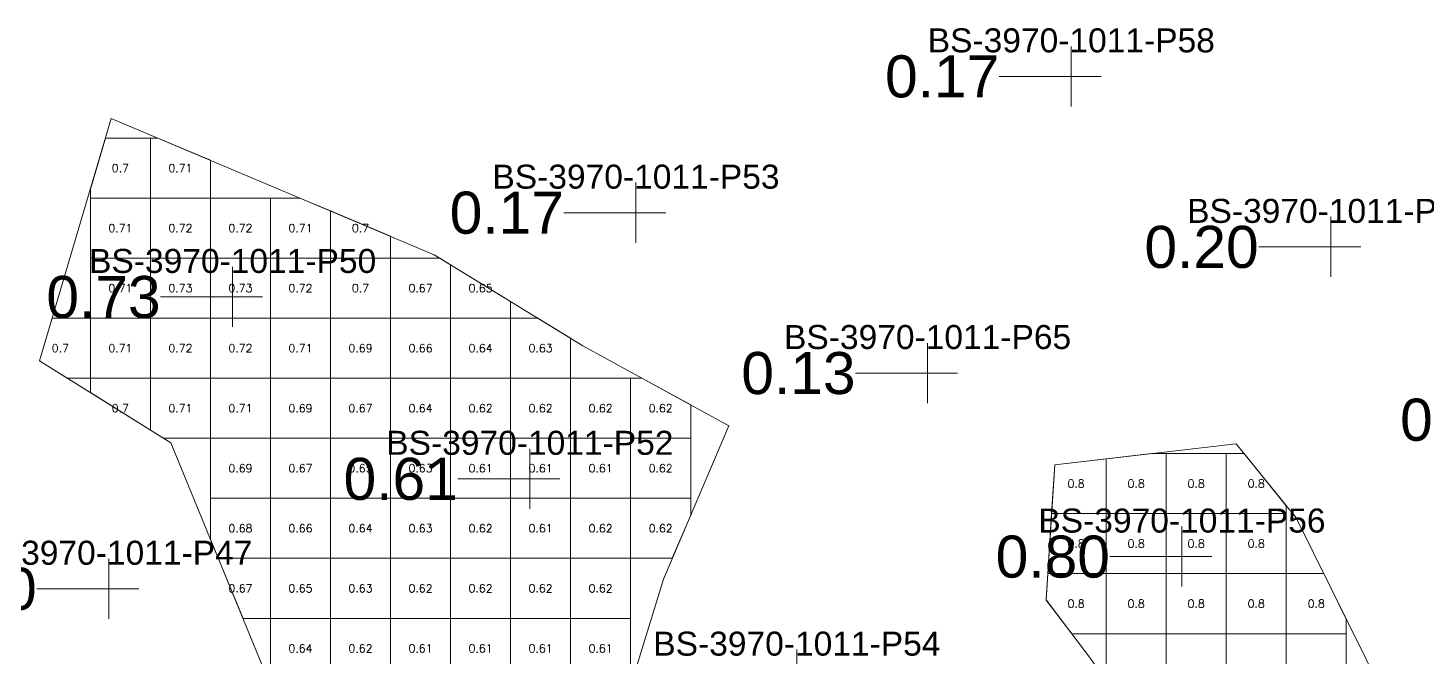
# Model space of a CAD drawing. Header units: inches. Extents: x 469759 to 470079, y 4349683 to 4349873.
# Drawn here: x 469832.68 to 469855.99, y 4349788.48 to 4349798.96 of the extents above; entities that cross this region are included whole.
import ezdxf
from ezdxf.enums import TextEntityAlignment as Align

# ---------------------------------------------------------------- set-up
doc = ezdxf.new("R2010")
doc.units = ezdxf.units.IN
doc.header["$MEASUREMENT"] = 0
for name, color, linetype, lineweight in [('孔口文字', 7, 'Continuous', 0), ('点', 7, 'Continuous', 0), ('爆区方格网', 7, 'Continuous', 0), ('线条', 7, 'Continuous', 0), ('钻孔', 7, 'Continuous', 0)]:
    doc.layers.add(name, color=color, linetype=linetype, lineweight=lineweight)
doc.styles.add('3dmine_textStyle_1', font='txt.shx', dxfattribs={"height": 1, "bigfont": 'gbcbig.shx'})
doc.styles.add('3dmine_textStyle_2', font='arial.ttf', dxfattribs={"height": 1})

msp = doc.modelspace()

# ---------------------------------------------------------------- hatches: boundary and pattern name
at = {"layer": '钻孔', "linetype": 'Continuous', "lineweight": 0, "true_color": 0x808080, "extrusion": (0, 1, 0)}
for points in [[(-469851.062, 3960.12), (-469850.062, 3960.12), (-469850.062, 3972.12), (-469851.062, 3972.12)], [(-469843.81, 3960.16), (-469842.81, 3960.16), (-469842.81, 3972.16), (-469843.81, 3972.16)], [(-469855.383, 3960.18), (-469854.383, 3960.18), (-469854.383, 3972.18), (-469855.383, 3972.18)], [(-469848.668, 3960.15), (-469847.668, 3960.15), (-469847.668, 3972.15), (-469848.668, 3972.15)], [(-469835.028, 3960.21), (-469834.028, 3960.21), (-469834.028, 3972.21), (-469835.028, 3972.21)]]:
    msp.add_hatch(color=8, dxfattribs=at).paths.add_polyline_path(points, flags=0)
at = {"layer": '钻孔', "linetype": 'Continuous', "lineweight": 0, "true_color": 0x00ffff, "extrusion": (0, 1, 0)}
for points in [[(-469837.091, 3960.29), (-469836.091, 3960.29), (-469836.091, 3972.29), (-469837.091, 3972.29)], [(-469842.042, 3960.16), (-469841.042, 3960.16), (-469841.042, 3972.16), (-469842.042, 3972.16)], [(-469852.905, 3960.21), (-469851.905, 3960.21), (-469851.905, 3972.21), (-469852.905, 3972.21)]]:
    msp.add_hatch(color=4, dxfattribs=at).paths.add_polyline_path(points, flags=0)

# ---------------------------------------------------------------- linework, layer by layer
at = {"color": 4, "linetype": 'Continuous', "lineweight": 0, "true_color": 0x00ffff}
for points, elevation in [([(469830.523, 4349782.177), (469834.782, 4349783.265), (469838.373, 4349781.886), (469840.149, 4349779.488), (469842.878, 4349781.034), (469845.209, 4349782.446), (469846.209, 4349783.052), (469847.681, 4349783.943), (469845.919, 4349785.172), (469844.233, 4349785.846), (469842.477, 4349787.199), (469843.266, 4349789.779), (469844.355, 4349792.332), (469841.926, 4349793.667), (469839.45, 4349795.182), (469834.07, 4349797.454), (469832.873, 4349793.417), (469835.06, 4349792.05), (469836.746, 4349787.956), (469832.886, 4349787.119), (469830.688, 4349788.666)], 3972.289), ([(469852.209, 4349785.871), (469850.384, 4349788.458), (469849.641, 4349789.433), (469849.787, 4349791.685), (469852.808, 4349792.036), (469853.806, 4349790.8), (469855.547, 4349787.292), (469852.209, 4349785.871), (469852.209, 4349785.871)], 3972.21)]:
    msp.add_lwpolyline(points, dxfattribs=dict(at, elevation=elevation))
at = {"layer": '点', "color": 138, "linetype": 'Continuous', "lineweight": 0, "true_color": 0x004c4c}
for points, elevation in [([(469850.062, 4349797.654), (469850.062, 4349798.654)], 3972.12), ([(469850.562, 4349798.154), (469849.562, 4349798.154)], 3972.12), ([(469842.81, 4349795.384), (469842.81, 4349796.384)], 3972.16), ([(469843.31, 4349795.884), (469842.31, 4349795.884)], 3972.16), ([(469854.383, 4349794.814), (469854.383, 4349795.814)], 3972.18), ([(469854.883, 4349795.314), (469853.883, 4349795.314)], 3972.18), ([(469836.091, 4349793.98), (469836.091, 4349794.98)], 3972.29), ([(469836.591, 4349794.48), (469835.591, 4349794.48)], 3972.29), ([(469847.668, 4349792.713), (469847.668, 4349793.713)], 3972.15), ([(469848.168, 4349793.213), (469847.168, 4349793.213)], 3972.15), ([(469841.042, 4349790.951), (469841.042, 4349791.951)], 3972.16), ([(469841.542, 4349791.451), (469840.542, 4349791.451)], 3972.16), ([(469851.905, 4349789.656), (469851.905, 4349790.656)], 3972.21), ([(469834.028, 4349789.12), (469834.028, 4349790.12)], 3972.21), ([(469852.405, 4349790.156), (469851.405, 4349790.156)], 3972.21), ([(469834.528, 4349789.62), (469833.528, 4349789.62)], 3972.21), ([(469845.49, 4349787.606), (469845.49, 4349788.606)], 3972.22)]:
    msp.add_lwpolyline(points, dxfattribs=dict(at, elevation=elevation))
at = {"layer": '爆区方格网', "color": 4, "linetype": 'Continuous', "lineweight": 0, "true_color": 0x00ffff}
for points, elevation in [([(469834.721, 4349796.127), (469833.721, 4349796.127), (469833.721, 4349796.275), (469833.973, 4349797.127), (469834.721, 4349797.127), (469834.721, 4349796.127)], 3973.48), ([(469835.721, 4349796.757), (469835.721, 4349796.127), (469834.721, 4349796.127), (469834.721, 4349797.127), (469834.845, 4349797.127), (469835.721, 4349796.757)], 3973.48), ([(469834.721, 4349795.127), (469833.721, 4349795.127), (469833.721, 4349796.127), (469834.721, 4349796.127), (469834.721, 4349795.127)], 3973.48), ([(469835.721, 4349795.127), (469834.721, 4349795.127), (469834.721, 4349796.127), (469835.721, 4349796.127), (469835.721, 4349795.127)], 3973.48), ([(469836.721, 4349795.127), (469835.721, 4349795.127), (469835.721, 4349796.127), (469836.721, 4349796.127), (469836.721, 4349795.127)], 3973.48), ([(469837.721, 4349795.912), (469837.721, 4349795.127), (469836.721, 4349795.127), (469836.721, 4349796.127), (469837.213, 4349796.127), (469837.721, 4349795.912)], 3973.48), ([(469838.721, 4349795.49), (469838.721, 4349795.127), (469837.721, 4349795.127), (469837.721, 4349795.912), (469838.721, 4349795.49)], 3973.48), ([(469834.721, 4349794.127), (469833.721, 4349794.127), (469833.721, 4349795.127), (469834.721, 4349795.127), (469834.721, 4349794.127)], 3973.48), ([(469835.721, 4349794.127), (469834.721, 4349794.127), (469834.721, 4349795.127), (469835.721, 4349795.127), (469835.721, 4349794.127)], 3973.48), ([(469836.721, 4349794.127), (469835.721, 4349794.127), (469835.721, 4349795.127), (469836.721, 4349795.127), (469836.721, 4349794.127)], 3973.48), ([(469837.721, 4349794.127), (469836.721, 4349794.127), (469836.721, 4349795.127), (469837.721, 4349795.127), (469837.721, 4349794.127)], 3973.48), ([(469838.721, 4349794.127), (469837.721, 4349794.127), (469837.721, 4349795.127), (469838.721, 4349795.127), (469838.721, 4349794.127)], 3973.48), ([(469839.721, 4349795.017), (469839.721, 4349794.127), (469838.721, 4349794.127), (469838.721, 4349795.127), (469839.54, 4349795.127), (469839.721, 4349795.017)], 3973.48), ([(469840.721, 4349794.405), (469840.721, 4349794.127), (469839.721, 4349794.127), (469839.721, 4349795.017), (469840.721, 4349794.405)], 3973.48), ([(469833.721, 4349793.127), (469833.337, 4349793.127), (469832.873, 4349793.417), (469833.084, 4349794.127), (469833.721, 4349794.127), (469833.721, 4349793.127)], 3973.48), ([(469834.721, 4349793.127), (469833.721, 4349793.127), (469833.721, 4349794.127), (469834.721, 4349794.127), (469834.721, 4349793.127)], 3973.48), ([(469835.721, 4349793.127), (469834.721, 4349793.127), (469834.721, 4349794.127), (469835.721, 4349794.127), (469835.721, 4349793.127)], 3973.48), ([(469836.721, 4349793.127), (469835.721, 4349793.127), (469835.721, 4349794.127), (469836.721, 4349794.127), (469836.721, 4349793.127)], 3973.48), ([(469837.721, 4349793.127), (469836.721, 4349793.127), (469836.721, 4349794.127), (469837.721, 4349794.127), (469837.721, 4349793.127)], 3973.48), ([(469838.721, 4349793.127), (469837.721, 4349793.127), (469837.721, 4349794.127), (469838.721, 4349794.127), (469838.721, 4349793.127)], 3973.48), ([(469839.721, 4349793.127), (469838.721, 4349793.127), (469838.721, 4349794.127), (469839.721, 4349794.127), (469839.721, 4349793.127)], 3973.48), ([(469840.721, 4349793.127), (469839.721, 4349793.127), (469839.721, 4349794.127), (469840.721, 4349794.127), (469840.721, 4349793.127)], 3973.48), ([(469841.721, 4349793.793), (469841.721, 4349793.127), (469840.721, 4349793.127), (469840.721, 4349794.127), (469841.175, 4349794.127), (469841.721, 4349793.793)], 3973.48), ([(469834.721, 4349792.262), (469833.721, 4349792.887), (469833.721, 4349793.127), (469834.721, 4349793.127), (469834.721, 4349792.262)], 3973.48), ([(469835.721, 4349792.127), (469834.937, 4349792.127), (469834.721, 4349792.262), (469834.721, 4349793.127), (469835.721, 4349793.127), (469835.721, 4349792.127)], 3973.48), ([(469836.721, 4349792.127), (469835.721, 4349792.127), (469835.721, 4349793.127), (469836.721, 4349793.127), (469836.721, 4349792.127)], 3973.48), ([(469837.721, 4349792.127), (469836.721, 4349792.127), (469836.721, 4349793.127), (469837.721, 4349793.127), (469837.721, 4349792.127)], 3973.48), ([(469838.721, 4349792.127), (469837.721, 4349792.127), (469837.721, 4349793.127), (469838.721, 4349793.127), (469838.721, 4349792.127)], 3973.48), ([(469839.721, 4349792.127), (469838.721, 4349792.127), (469838.721, 4349793.127), (469839.721, 4349793.127), (469839.721, 4349792.127)], 3973.48), ([(469840.721, 4349792.127), (469839.721, 4349792.127), (469839.721, 4349793.127), (469840.721, 4349793.127), (469840.721, 4349792.127)], 3973.48), ([(469841.721, 4349792.127), (469840.721, 4349792.127), (469840.721, 4349793.127), (469841.721, 4349793.127), (469841.721, 4349792.127)], 3973.48), ([(469842.721, 4349792.127), (469841.721, 4349792.127), (469841.721, 4349793.127), (469842.721, 4349793.127), (469842.721, 4349792.127)], 3973.48), ([(469843.721, 4349792.681), (469843.721, 4349792.127), (469842.721, 4349792.127), (469842.721, 4349793.127), (469842.909, 4349793.127), (469843.721, 4349792.681)], 3973.48), ([(469836.721, 4349791.127), (469835.721, 4349791.127), (469835.721, 4349792.127), (469836.721, 4349792.127), (469836.721, 4349791.127)], 3973.48), ([(469837.721, 4349791.127), (469836.721, 4349791.127), (469836.721, 4349792.127), (469837.721, 4349792.127), (469837.721, 4349791.127)], 3973.48), ([(469838.721, 4349791.127), (469837.721, 4349791.127), (469837.721, 4349792.127), (469838.721, 4349792.127), (469838.721, 4349791.127)], 3973.48), ([(469839.721, 4349791.127), (469838.721, 4349791.127), (469838.721, 4349792.127), (469839.721, 4349792.127), (469839.721, 4349791.127)], 3973.48), ([(469840.721, 4349791.127), (469839.721, 4349791.127), (469839.721, 4349792.127), (469840.721, 4349792.127), (469840.721, 4349791.127)], 3973.48), ([(469841.721, 4349791.127), (469840.721, 4349791.127), (469840.721, 4349792.127), (469841.721, 4349792.127), (469841.721, 4349791.127)], 3973.48), ([(469842.721, 4349791.127), (469841.721, 4349791.127), (469841.721, 4349792.127), (469842.721, 4349792.127), (469842.721, 4349791.127)], 3973.48), ([(469843.721, 4349791.127), (469842.721, 4349791.127), (469842.721, 4349792.127), (469843.721, 4349792.127), (469843.721, 4349791.127)], 3973.48), ([(469851.642, 4349790.872), (469850.642, 4349790.872), (469850.642, 4349791.784), (469851.398, 4349791.872), (469851.642, 4349791.872), (469851.642, 4349790.872)], 3972.21), ([(469852.642, 4349790.872), (469851.642, 4349790.872), (469851.642, 4349791.872), (469852.642, 4349791.872), (469852.642, 4349790.872)], 3972.21), ([(469853.642, 4349791.004), (469853.642, 4349790.872), (469852.642, 4349790.872), (469852.642, 4349791.872), (469852.941, 4349791.872), (469853.642, 4349791.004)], 3972.21), ([(469850.642, 4349790.872), (469849.734, 4349790.872), (469849.787, 4349791.685), (469850.642, 4349791.784), (469850.642, 4349790.872)], 3972.21), ([(469836.721, 4349790.127), (469835.852, 4349790.127), (469835.721, 4349790.445), (469835.721, 4349791.127), (469836.721, 4349791.127), (469836.721, 4349790.127)], 3973.48), ([(469837.721, 4349790.127), (469836.721, 4349790.127), (469836.721, 4349791.127), (469837.721, 4349791.127), (469837.721, 4349790.127)], 3973.48), ([(469838.721, 4349790.127), (469837.721, 4349790.127), (469837.721, 4349791.127), (469838.721, 4349791.127), (469838.721, 4349790.127)], 3973.48), ([(469839.721, 4349790.127), (469838.721, 4349790.127), (469838.721, 4349791.127), (469839.721, 4349791.127), (469839.721, 4349790.127)], 3973.48), ([(469840.721, 4349790.127), (469839.721, 4349790.127), (469839.721, 4349791.127), (469840.721, 4349791.127), (469840.721, 4349790.127)], 3973.48), ([(469841.721, 4349790.127), (469840.721, 4349790.127), (469840.721, 4349791.127), (469841.721, 4349791.127), (469841.721, 4349790.127)], 3973.48), ([(469842.721, 4349790.127), (469841.721, 4349790.127), (469841.721, 4349791.127), (469842.721, 4349791.127), (469842.721, 4349790.127)], 3973.48), ([(469843.721, 4349790.845), (469843.415, 4349790.127), (469842.721, 4349790.127), (469842.721, 4349791.127), (469843.721, 4349791.127), (469843.721, 4349790.845)], 3973.48), ([(469850.642, 4349789.872), (469849.669, 4349789.872), (469849.734, 4349790.872), (469850.642, 4349790.872), (469850.642, 4349789.872)], 3972.21), ([(469851.642, 4349789.872), (469850.642, 4349789.872), (469850.642, 4349790.872), (469851.642, 4349790.872), (469851.642, 4349789.872)], 3972.21), ([(469852.642, 4349789.872), (469851.642, 4349789.872), (469851.642, 4349790.872), (469852.642, 4349790.872), (469852.642, 4349789.872)], 3972.21), ([(469853.642, 4349789.872), (469852.642, 4349789.872), (469852.642, 4349790.872), (469853.642, 4349790.872), (469853.642, 4349789.872)], 3972.21), ([(469836.721, 4349789.127), (469836.264, 4349789.127), (469835.852, 4349790.127), (469836.721, 4349790.127), (469836.721, 4349789.127)], 3973.48), ([(469837.721, 4349789.127), (469836.721, 4349789.127), (469836.721, 4349790.127), (469837.721, 4349790.127), (469837.721, 4349789.127)], 3973.48), ([(469838.721, 4349789.127), (469837.721, 4349789.127), (469837.721, 4349790.127), (469838.721, 4349790.127), (469838.721, 4349789.127)], 3973.48), ([(469839.721, 4349789.127), (469838.721, 4349789.127), (469838.721, 4349790.127), (469839.721, 4349790.127), (469839.721, 4349789.127)], 3973.48), ([(469840.721, 4349789.127), (469839.721, 4349789.127), (469839.721, 4349790.127), (469840.721, 4349790.127), (469840.721, 4349789.127)], 3973.48), ([(469841.721, 4349789.127), (469840.721, 4349789.127), (469840.721, 4349790.127), (469841.721, 4349790.127), (469841.721, 4349789.127)], 3973.48), ([(469842.721, 4349789.127), (469841.721, 4349789.127), (469841.721, 4349790.127), (469842.721, 4349790.127), (469842.721, 4349789.127)], 3973.48), ([(469850.642, 4349788.872), (469850.068, 4349788.872), (469849.642, 4349789.431), (469849.642, 4349789.448), (469849.669, 4349789.872), (469850.642, 4349789.872), (469850.642, 4349788.872)], 3972.21), ([(469851.642, 4349788.872), (469850.642, 4349788.872), (469850.642, 4349789.872), (469851.642, 4349789.872), (469851.642, 4349788.872)], 3972.21), ([(469852.642, 4349788.872), (469851.642, 4349788.872), (469851.642, 4349789.872), (469852.642, 4349789.872), (469852.642, 4349788.872)], 3972.21), ([(469853.642, 4349788.872), (469852.642, 4349788.872), (469852.642, 4349789.872), (469853.642, 4349789.872), (469853.642, 4349788.872)], 3972.21), ([(469854.642, 4349789.116), (469854.642, 4349788.872), (469853.642, 4349788.872), (469853.642, 4349789.872), (469854.267, 4349789.872), (469854.642, 4349789.116)], 3972.21), ([(469837.721, 4349788.127), (469836.721, 4349788.127), (469836.721, 4349789.127), (469837.721, 4349789.127), (469837.721, 4349788.127)], 3973.48), ([(469838.721, 4349788.127), (469837.721, 4349788.127), (469837.721, 4349789.127), (469838.721, 4349789.127), (469838.721, 4349788.127)], 3973.48), ([(469839.721, 4349788.127), (469838.721, 4349788.127), (469838.721, 4349789.127), (469839.721, 4349789.127), (469839.721, 4349788.127)], 3973.48), ([(469840.721, 4349788.127), (469839.721, 4349788.127), (469839.721, 4349789.127), (469840.721, 4349789.127), (469840.721, 4349788.127)], 3973.48), ([(469841.721, 4349788.127), (469840.721, 4349788.127), (469840.721, 4349789.127), (469841.721, 4349789.127), (469841.721, 4349788.127)], 3973.48), ([(469842.721, 4349788.127), (469841.721, 4349788.127), (469841.721, 4349789.127), (469842.721, 4349789.127), (469842.721, 4349788.127)], 3973.48), ([(469851.642, 4349787.872), (469850.797, 4349787.872), (469850.642, 4349788.092), (469850.642, 4349788.872), (469851.642, 4349788.872), (469851.642, 4349787.872)], 3972.21), ([(469852.642, 4349787.872), (469851.642, 4349787.872), (469851.642, 4349788.872), (469852.642, 4349788.872), (469852.642, 4349787.872)], 3972.21), ([(469853.642, 4349787.872), (469852.642, 4349787.872), (469852.642, 4349788.872), (469853.642, 4349788.872), (469853.642, 4349787.872)], 3972.21), ([(469854.642, 4349787.872), (469853.642, 4349787.872), (469853.642, 4349788.872), (469854.642, 4349788.872), (469854.642, 4349787.872)], 3972.21)]:
    msp.add_lwpolyline(points, dxfattribs=dict(at, elevation=elevation))
at = {"layer": '线条', "color": 138, "linetype": 'Continuous', "lineweight": 0, "true_color": 0x004c4c}
for points, elevation in [([(469850.062, 4349798.154), (469850.062, 4349798.154), (469850.062, 4349798.154)], 3972.12), ([(469842.81, 4349795.884), (469842.81, 4349795.884), (469842.81, 4349795.884)], 3972.16), ([(469854.383, 4349795.314), (469854.383, 4349795.314), (469854.383, 4349795.314)], 3972.18), ([(469836.091, 4349794.48), (469836.091, 4349794.48), (469836.091, 4349794.48)], 3972.29), ([(469847.668, 4349793.213), (469847.668, 4349793.213), (469847.668, 4349793.213)], 3972.15), ([(469841.042, 4349791.451), (469841.042, 4349791.451), (469841.042, 4349791.451)], 3972.16), ([(469851.905, 4349790.156), (469851.905, 4349790.156), (469851.905, 4349790.156)], 3972.21), ([(469834.028, 4349789.62), (469834.028, 4349789.62), (469834.028, 4349789.62)], 3972.21)]:
    msp.add_lwpolyline(points, dxfattribs=dict(at, elevation=elevation))
at = {"layer": '钻孔', "color": 8, "linetype": 'Continuous', "lineweight": 0, "true_color": 0x808080}
for points, elevation in [([(469850.062, 4349798.154), (469848.862, 4349798.154)], 3972.12), ([(469850.062, 4349798.154), (469848.862, 4349798.154)], 3960.12), ([(469842.81, 4349795.884), (469841.61, 4349795.884)], 3972.16), ([(469842.81, 4349795.884), (469841.61, 4349795.884)], 3960.16), ([(469854.383, 4349795.314), (469853.183, 4349795.314)], 3972.18), ([(469854.383, 4349795.314), (469853.183, 4349795.314)], 3960.18), ([(469847.668, 4349793.213), (469846.468, 4349793.213)], 3972.15), ([(469847.668, 4349793.213), (469846.468, 4349793.213)], 3960.15), ([(469834.028, 4349789.62), (469832.828, 4349789.62)], 3972.21), ([(469834.028, 4349789.62), (469832.828, 4349789.62)], 3960.21)]:
    msp.add_lwpolyline(points, dxfattribs=dict(at, elevation=elevation))
at = {"layer": '钻孔', "color": 4, "linetype": 'Continuous', "lineweight": 0, "true_color": 0x00ffff}
for points, elevation in [([(469836.091, 4349794.48), (469834.891, 4349794.48)], 3972.29), ([(469836.091, 4349794.48), (469834.891, 4349794.48)], 3960.29), ([(469841.042, 4349791.451), (469839.842, 4349791.451)], 3972.16), ([(469841.042, 4349791.451), (469839.842, 4349791.451)], 3960.16), ([(469851.905, 4349790.156), (469850.705, 4349790.156)], 3972.21), ([(469851.905, 4349790.156), (469850.705, 4349790.156)], 3960.21)]:
    msp.add_lwpolyline(points, dxfattribs=dict(at, elevation=elevation))

# ---------------------------------------------------------------- texts
at = {"color": 4, "linetype": 'Continuous', "lineweight": 0, "true_color": 0x00ffff, "style": '3dmine_textStyle_1'}
for s, p in [('0.7', (469834.221, 4349796.627, 3973.48)), ('0.71', (469835.221, 4349796.627, 3973.48)), ('0.71', (469834.221, 4349795.627, 3973.48)), ('0.72', (469835.221, 4349795.627, 3973.48)), ('0.72', (469836.221, 4349795.627, 3973.48)), ('0.71', (469837.221, 4349795.627, 3973.48)), ('0.7', (469838.221, 4349795.627, 3973.48)), ('0.71', (469834.221, 4349794.627, 3973.48)), ('0.73', (469835.221, 4349794.627, 3973.48)), ('0.73', (469836.221, 4349794.627, 3973.48)), ('0.72', (469837.221, 4349794.627, 3973.48)), ('0.7', (469838.221, 4349794.627, 3973.48)), ('0.67', (469839.221, 4349794.627, 3973.48)), ('0.65', (469840.221, 4349794.627, 3973.48)), ('0.7', (469833.221, 4349793.627, 3973.48)), ('0.71', (469834.221, 4349793.627, 3973.48)), ('0.72', (469835.221, 4349793.627, 3973.48)), ('0.72', (469836.221, 4349793.627, 3973.48)), ('0.71', (469837.221, 4349793.627, 3973.48)), ('0.69', (469838.221, 4349793.627, 3973.48)), ('0.66', (469839.221, 4349793.627, 3973.48)), ('0.64', (469840.221, 4349793.627, 3973.48)), ('0.63', (469841.221, 4349793.627, 3973.48)), ('0.7', (469834.221, 4349792.627, 3973.48)), ('0.71', (469835.221, 4349792.627, 3973.48)), ('0.71', (469836.221, 4349792.627, 3973.48)), ('0.69', (469837.221, 4349792.627, 3973.48)), ('0.67', (469838.221, 4349792.627, 3973.48)), ('0.64', (469839.221, 4349792.627, 3973.48)), ('0.62', (469840.221, 4349792.627, 3973.48)), ('0.62', (469841.221, 4349792.627, 3973.48)), ('0.62', (469842.221, 4349792.627, 3973.48)), ('0.62', (469843.221, 4349792.627, 3973.48)), ('0.69', (469836.221, 4349791.627, 3973.48)), ('0.67', (469837.221, 4349791.627, 3973.48)), ('0.65', (469838.221, 4349791.627, 3973.48)), ('0.63', (469839.221, 4349791.627, 3973.48)), ('0.61', (469840.221, 4349791.627, 3973.48)), ('0.61', (469841.221, 4349791.627, 3973.48)), ('0.61', (469842.221, 4349791.627, 3973.48)), ('0.62', (469843.221, 4349791.627, 3973.48)), ('0.8', (469850.142, 4349791.372, 3972.21)), ('0.8', (469851.142, 4349791.372, 3972.21)), ('0.8', (469852.142, 4349791.372, 3972.21)), ('0.8', (469853.142, 4349791.372, 3972.21)), ('0.68', (469836.221, 4349790.627, 3973.48)), ('0.66', (469837.221, 4349790.627, 3973.48)), ('0.64', (469838.221, 4349790.627, 3973.48)), ('0.63', (469839.221, 4349790.627, 3973.48)), ('0.62', (469840.221, 4349790.627, 3973.48)), ('0.61', (469841.221, 4349790.627, 3973.48)), ('0.62', (469842.221, 4349790.627, 3973.48)), ('0.62', (469843.221, 4349790.627, 3973.48)), ('0.8', (469850.142, 4349790.372, 3972.21)), ('0.8', (469851.142, 4349790.372, 3972.21)), ('0.8', (469852.142, 4349790.372, 3972.21)), ('0.8', (469853.142, 4349790.372, 3972.21)), ('0.67', (469836.221, 4349789.627, 3973.48)), ('0.65', (469837.221, 4349789.627, 3973.48)), ('0.63', (469838.221, 4349789.627, 3973.48)), ('0.62', (469839.221, 4349789.627, 3973.48)), ('0.62', (469840.221, 4349789.627, 3973.48)), ('0.62', (469841.221, 4349789.627, 3973.48)), ('0.62', (469842.221, 4349789.627, 3973.48)), ('0.8', (469850.142, 4349789.372, 3972.21)), ('0.8', (469851.142, 4349789.372, 3972.21)), ('0.8', (469852.142, 4349789.372, 3972.21)), ('0.8', (469853.142, 4349789.372, 3972.21)), ('0.8', (469854.142, 4349789.372, 3972.21)), ('0.64', (469837.221, 4349788.627, 3973.48)), ('0.62', (469838.221, 4349788.627, 3973.48)), ('0.61', (469839.221, 4349788.627, 3973.48)), ('0.61', (469840.221, 4349788.627, 3973.48)), ('0.61', (469841.221, 4349788.627, 3973.48)), ('0.61', (469842.221, 4349788.627, 3973.48))]:
    msp.add_text(s, height=0.1333, dxfattribs=at).set_placement(p, align=Align.MIDDLE_CENTER)
at = {"layer": '孔口文字', "color": 138, "linetype": 'Continuous', "lineweight": 0, "true_color": 0x004c4c, "style": '3dmine_textStyle_2'}
for s, p in [('BS-3970-1011-P58', (469850.062, 4349798.554, 3972.12)), ('BS-3970-1011-P53', (469842.81, 4349796.284, 3972.16)), ('BS-3970-1011-P57', (469854.383, 4349795.714, 3972.18)), ('BS-3970-1011-P50', (469836.091, 4349794.88, 3972.29)), ('BS-3970-1011-P65', (469847.668, 4349793.613, 3972.15)), ('BS-3970-1011-P52', (469841.042, 4349791.851, 3972.16)), ('BS-3970-1011-P56', (469851.905, 4349790.556, 3972.21)), ('BS-3970-1011-P47', (469834.028, 4349790.02, 3972.21)), ('BS-3970-1011-P54', (469845.49, 4349788.506, 3972.22))]:
    msp.add_text(s, height=0.4, dxfattribs=at).set_placement(p, align=Align.CENTER)
at = {"layer": '钻孔', "color": 8, "linetype": 'Continuous', "lineweight": 0, "true_color": 0x808080, "style": '3dmine_textStyle_2'}
for s, p in [('0.17', (469848.862, 4349798.154, 3972.12)), ('0.17', (469841.61, 4349795.884, 3972.16)), ('0.20', (469853.183, 4349795.314, 3972.18)), ('0.13', (469846.468, 4349793.213, 3972.15)), ('0.20', (469857.442, 4349792.436, 3972.23)), ('0.30', (469832.828, 4349789.62, 3972.21))]:
    msp.add_text(s, height=0.7, dxfattribs=at).set_placement(p, align=Align.MIDDLE_RIGHT)
at = {"layer": '钻孔', "color": 4, "linetype": 'Continuous', "lineweight": 0, "true_color": 0x00ffff, "style": '3dmine_textStyle_2'}
for s, p in [('0.73', (469834.891, 4349794.48, 3972.29)), ('0.61', (469839.842, 4349791.451, 3972.16)), ('0.80', (469850.705, 4349790.156, 3972.21))]:
    msp.add_text(s, height=0.7, dxfattribs=at).set_placement(p, align=Align.MIDDLE_RIGHT)

doc.saveas('drawing.dxf')
